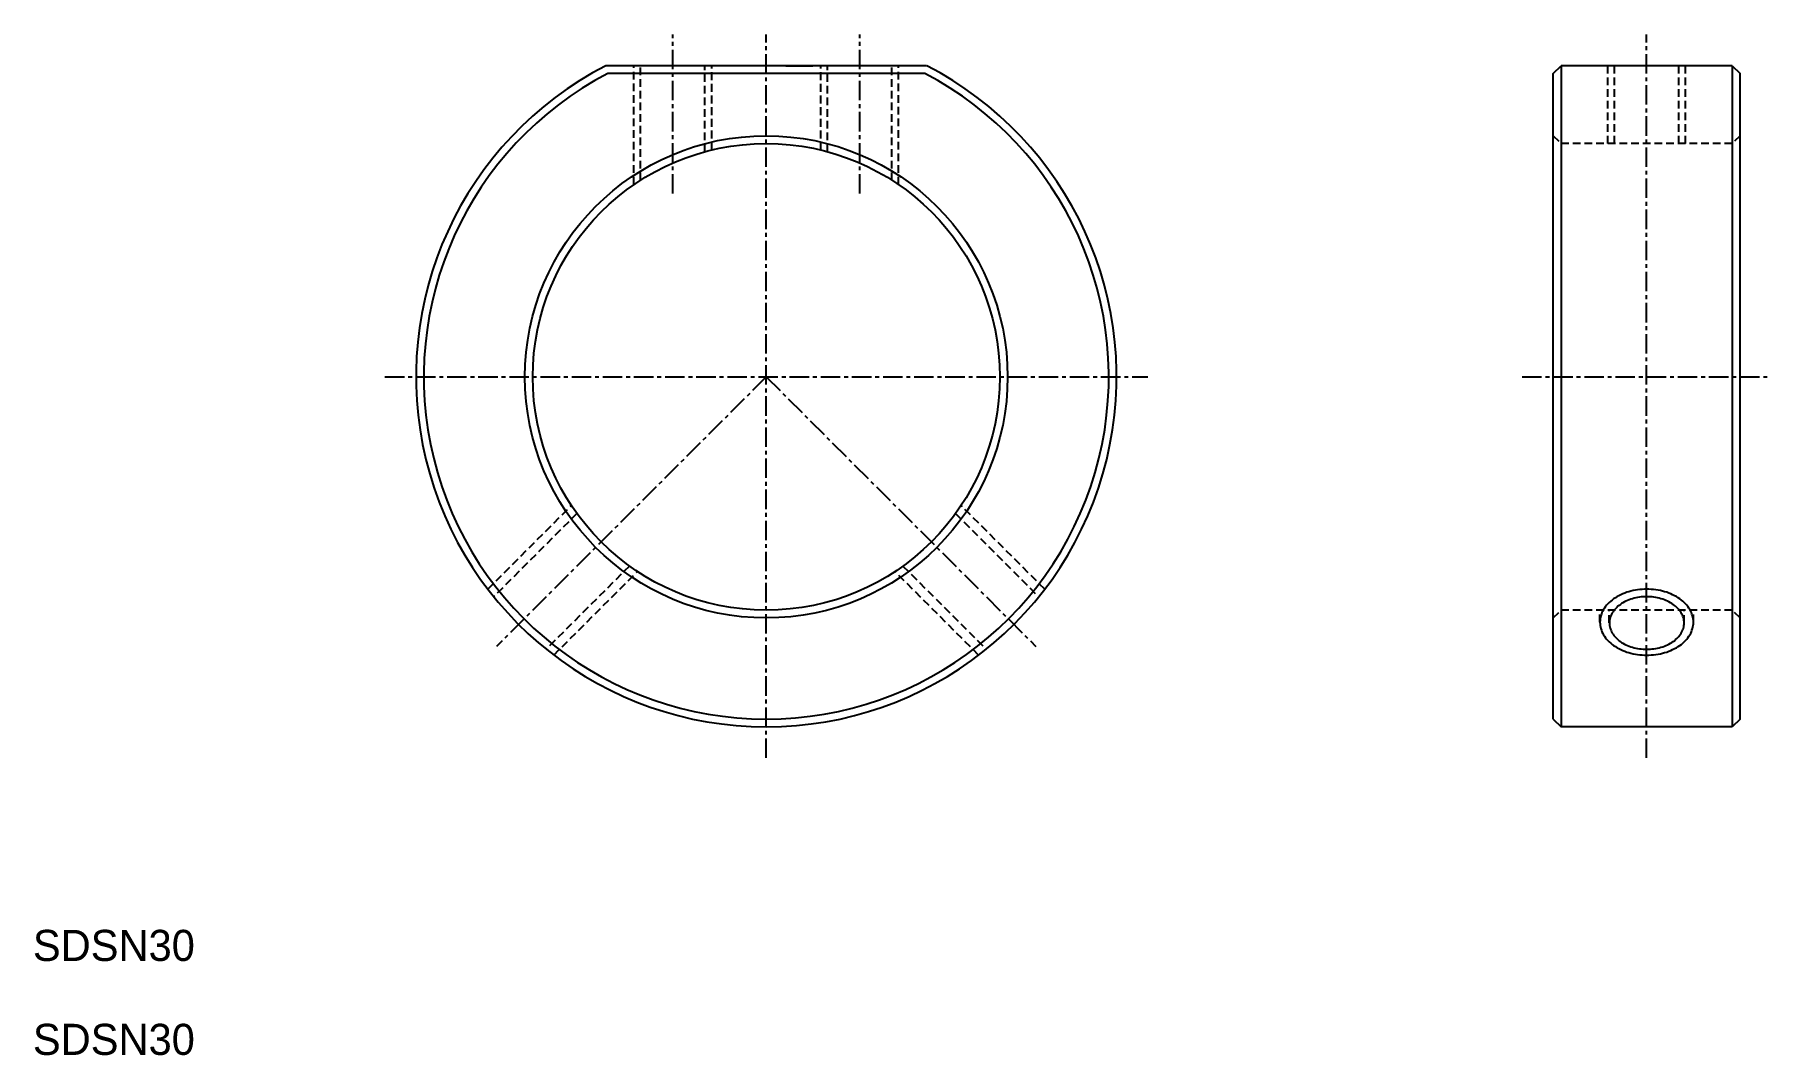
# Model space of a CAD drawing. Extents: x 50 to 161, y 64 to 129.
import ezdxf

# ---------------------------------------------------------------- set-up
doc = ezdxf.new("R2010")
doc.units = 0
doc.linetypes.add('CENTER', pattern=[2, 1.25, -0.25, 0.25, -0.25])
doc.linetypes.add('DASHED', pattern=[0.75, 0.5, -0.25])
doc.layers.get('0').update_dxf_attribs({"linetype": 'CONTINUOUS'})
doc.layers.add('CENTER', color=1, linetype='CENTER')

msp = doc.modelspace()

# ---------------------------------------------------------------- linework, layer by layer
at = {"color": 7, "linetype": 'CONTINUOUS'}
for p, q in [((107.1, 127.35), (86.49, 127.35)), ((95.55, 127.35), (93.8, 127.35)), ((98.05, 127.35), (99.8, 127.35)), ((147.35, 126.85), (147.85, 127.35)), ((158.85, 127.35), (147.85, 127.35)), ((147.85, 127.35), (147.85, 84.85)), ((158.85, 127.35), (158.85, 84.85)), ((158.85, 127.35), (159.35, 126.85)), ((106.98, 126.85), (86.61, 126.85)), ((147.35, 85.35), (147.35, 126.85)), ((159.35, 85.35), (159.35, 126.85)), ((147.35, 85.35), (147.85, 84.85)), ((158.85, 84.85), (147.85, 84.85)), ((159.35, 85.35), (158.85, 84.85))]:
    msp.add_line(p, q, dxfattribs=at)
at = {"color": 3, "linetype": 'DASHED'}
for p, q in [((88.3, 119.71), (88.3, 127.35)), ((88.73, 119.99), (88.73, 127.35)), ((92.86, 121.82), (92.86, 127.35)), ((93.3, 121.93), (93.3, 127.35)), ((100.3, 121.93), (100.3, 127.35)), ((100.73, 121.82), (100.73, 127.35)), ((104.86, 119.99), (104.86, 127.35)), ((105.3, 119.71), (105.3, 127.35)), ((150.85, 122.35), (150.85, 127.35)), ((151.29, 122.35), (151.29, 127.35)), ((155.42, 122.35), (155.42, 127.35)), ((155.85, 122.35), (155.85, 127.35)), ((147.35, 122.85), (147.85, 122.35)), ((159.35, 122.85), (158.85, 122.35)), ((158.85, 122.35), (147.85, 122.35)), ((147.85, 122.35), (147.85, 92.35)), ((158.85, 122.35), (158.85, 92.35)), ((78.91, 93.7), (84.28, 99.08)), ((84.64, 98.57), (79.29, 93.22)), ((108.96, 98.56), (114.3, 93.21)), ((114.69, 93.7), (109.31, 99.08)), ((88.01, 95.19), (82.66, 89.84)), ((83.15, 89.46), (88.52, 94.83)), ((110.44, 89.46), (105.07, 94.83)), ((105.58, 95.19), (110.93, 89.84)), ((147.35, 91.85), (147.85, 92.35)), ((158.85, 92.35), (147.85, 92.35)), ((150.35, 91.58), (150.35, 92.35)), ((150.95, 91.53), (150.95, 92.35)), ((155.75, 91.53), (155.75, 92.35)), ((156.35, 91.58), (156.35, 92.35)), ((159.35, 91.85), (158.85, 92.35))]:
    msp.add_line(p, q, dxfattribs=at)
at = {"color": 3, "linetype": 'CONTINUOUS'}
msp.add_polyline3d([(156.35, 91.58, 0), (156.35, 91.68, 0), (156.34, 91.79, 0), (156.32, 91.89, 0), (156.3, 91.99, 0), (156.26, 92.09, 0), (156.23, 92.2, 0), (156.18, 92.29, 0), (156.13, 92.39, 0), (156.07, 92.49, 0), (156, 92.58, 0), (155.93, 92.67, 0), (155.85, 92.76, 0), (155.76, 92.84, 0), (155.67, 92.93, 0), (155.58, 93, 0), (155.48, 93.08, 0), (155.37, 93.15, 0), (155.26, 93.22, 0), (155.14, 93.28, 0), (155.02, 93.34, 0), (154.9, 93.4, 0), (154.77, 93.45, 0), (154.64, 93.5, 0), (154.5, 93.54, 0), (154.37, 93.58, 0), (154.23, 93.61, 0), (154.08, 93.64, 0), (153.94, 93.66, 0), (153.79, 93.68, 0), (153.65, 93.69, 0), (153.5, 93.7, 0), (153.35, 93.7, 0), (153.21, 93.7, 0), (153.06, 93.69, 0), (152.91, 93.68, 0), (152.77, 93.66, 0), (152.63, 93.64, 0), (152.48, 93.61, 0), (152.34, 93.58, 0), (152.21, 93.54, 0), (152.07, 93.5, 0), (151.94, 93.45, 0), (151.81, 93.4, 0), (151.69, 93.34, 0), (151.57, 93.28, 0), (151.45, 93.22, 0), (151.34, 93.15, 0), (151.23, 93.08, 0), (151.13, 93, 0), (151.04, 92.93, 0), (150.94, 92.84, 0), (150.86, 92.76, 0), (150.78, 92.67, 0), (150.71, 92.58, 0), (150.64, 92.49, 0), (150.58, 92.39, 0), (150.53, 92.29, 0), (150.48, 92.2, 0), (150.44, 92.09, 0), (150.41, 91.99, 0), (150.39, 91.89, 0), (150.37, 91.79, 0), (150.36, 91.68, 0), (150.35, 91.58, 0), (150.36, 91.48, 0), (150.37, 91.37, 0), (150.39, 91.27, 0), (150.41, 91.17, 0), (150.44, 91.06, 0), (150.48, 90.96, 0), (150.53, 90.86, 0), (150.58, 90.77, 0), (150.64, 90.67, 0), (150.71, 90.58, 0), (150.78, 90.49, 0), (150.86, 90.4, 0), (150.94, 90.32, 0), (151.04, 90.23, 0), (151.13, 90.15, 0), (151.23, 90.08, 0), (151.34, 90.01, 0), (151.45, 89.94, 0), (151.57, 89.88, 0), (151.69, 89.82, 0), (151.81, 89.76, 0), (151.94, 89.71, 0), (152.07, 89.66, 0), (152.21, 89.62, 0), (152.34, 89.58, 0), (152.48, 89.55, 0), (152.63, 89.52, 0), (152.77, 89.5, 0), (152.91, 89.48, 0), (153.06, 89.47, 0), (153.21, 89.46, 0), (153.35, 89.46, 0), (153.5, 89.46, 0), (153.65, 89.47, 0), (153.79, 89.48, 0), (153.94, 89.5, 0), (154.08, 89.52, 0), (154.23, 89.55, 0), (154.37, 89.58, 0), (154.5, 89.62, 0), (154.64, 89.66, 0), (154.77, 89.71, 0), (154.9, 89.76, 0), (155.02, 89.82, 0), (155.14, 89.88, 0), (155.26, 89.94, 0), (155.37, 90.01, 0), (155.48, 90.08, 0), (155.58, 90.15, 0), (155.67, 90.23, 0), (155.76, 90.32, 0), (155.85, 90.4, 0), (155.93, 90.49, 0), (156, 90.58, 0), (156.07, 90.67, 0), (156.13, 90.77, 0), (156.18, 90.86, 0), (156.23, 90.96, 0), (156.26, 91.06, 0), (156.3, 91.17, 0), (156.32, 91.27, 0), (156.34, 91.37, 0), (156.35, 91.48, 0), (156.35, 91.58, 0)], dxfattribs=at)
at = {"color": 7, "linetype": 'CONTINUOUS'}
msp.add_polyline3d([(155.75, 91.53, 0), (155.75, 91.61, 0), (155.74, 91.69, 0), (155.73, 91.77, 0), (155.71, 91.86, 0), (155.68, 91.94, 0), (155.65, 92.02, 0), (155.61, 92.1, 0), (155.57, 92.17, 0), (155.52, 92.25, 0), (155.47, 92.32, 0), (155.41, 92.39, 0), (155.35, 92.46, 0), (155.28, 92.53, 0), (155.21, 92.6, 0), (155.13, 92.66, 0), (155.05, 92.72, 0), (154.97, 92.78, 0), (154.88, 92.83, 0), (154.78, 92.88, 0), (154.69, 92.93, 0), (154.59, 92.97, 0), (154.49, 93.02, 0), (154.38, 93.05, 0), (154.27, 93.09, 0), (154.16, 93.12, 0), (154.05, 93.14, 0), (153.94, 93.16, 0), (153.82, 93.18, 0), (153.71, 93.2, 0), (153.59, 93.21, 0), (153.47, 93.21, 0), (153.35, 93.21, 0), (153.24, 93.21, 0), (153.12, 93.21, 0), (153, 93.2, 0), (152.89, 93.18, 0), (152.77, 93.16, 0), (152.66, 93.14, 0), (152.55, 93.12, 0), (152.44, 93.09, 0), (152.33, 93.05, 0), (152.22, 93.02, 0), (152.12, 92.97, 0), (152.02, 92.93, 0), (151.93, 92.88, 0), (151.83, 92.83, 0), (151.74, 92.78, 0), (151.66, 92.72, 0), (151.58, 92.66, 0), (151.5, 92.6, 0), (151.43, 92.53, 0), (151.36, 92.46, 0), (151.3, 92.39, 0), (151.24, 92.32, 0), (151.19, 92.25, 0), (151.14, 92.17, 0), (151.09, 92.1, 0), (151.06, 92.02, 0), (151.03, 91.94, 0), (151, 91.86, 0), (150.98, 91.77, 0), (150.97, 91.69, 0), (150.96, 91.61, 0), (150.96, 91.53, 0), (150.96, 91.44, 0), (150.97, 91.36, 0), (150.98, 91.28, 0), (151, 91.2, 0), (151.03, 91.12, 0), (151.06, 91.04, 0), (151.09, 90.96, 0), (151.14, 90.88, 0), (151.19, 90.81, 0), (151.24, 90.73, 0), (151.3, 90.66, 0), (151.36, 90.59, 0), (151.43, 90.52, 0), (151.5, 90.46, 0), (151.58, 90.39, 0), (151.66, 90.33, 0), (151.74, 90.28, 0), (151.83, 90.22, 0), (151.93, 90.17, 0), (152.02, 90.12, 0), (152.12, 90.08, 0), (152.22, 90.04, 0), (152.33, 90, 0), (152.44, 89.97, 0), (152.55, 89.94, 0), (152.66, 89.91, 0), (152.77, 89.89, 0), (152.89, 89.87, 0), (153, 89.86, 0), (153.12, 89.85, 0), (153.24, 89.84, 0), (153.35, 89.84, 0), (153.47, 89.84, 0), (153.59, 89.85, 0), (153.71, 89.86, 0), (153.82, 89.87, 0), (153.94, 89.89, 0), (154.05, 89.91, 0), (154.16, 89.94, 0), (154.27, 89.97, 0), (154.38, 90, 0), (154.49, 90.04, 0), (154.59, 90.08, 0), (154.69, 90.12, 0), (154.78, 90.17, 0), (154.88, 90.22, 0), (154.97, 90.28, 0), (155.05, 90.33, 0), (155.13, 90.39, 0), (155.21, 90.46, 0), (155.28, 90.52, 0), (155.35, 90.59, 0), (155.41, 90.66, 0), (155.47, 90.73, 0), (155.52, 90.81, 0), (155.57, 90.88, 0), (155.61, 90.96, 0), (155.65, 91.04, 0), (155.68, 91.12, 0), (155.71, 91.2, 0), (155.73, 91.28, 0), (155.74, 91.36, 0), (155.75, 91.44, 0), (155.75, 91.53, 0)], dxfattribs=at)
for radius in [15.5, 15]:
    msp.add_circle((96.8, 107.35), radius, dxfattribs=at)
for radius, start, end in [(22.5, 117.266, 62.734), (22, 117.5802, 62.4198)]:
    msp.add_arc((96.8, 107.35), radius, start, end, dxfattribs=at)
at = {"layer": 'CENTER', "color": 1, "linetype": 'CENTER'}
for p, q in [((90.8, 119.13), (90.8, 129.35)), ((96.8, 82.85), (96.8, 129.35)), ((102.8, 119.13), (102.8, 129.35)), ((153.35, 82.85), (153.35, 129.35)), ((72.3, 107.35), (121.3, 107.35)), ((96.8, 107.35), (79.47, 90.02)), ((96.8, 107.35), (114.12, 90.02)), ((145.35, 107.35), (161.35, 107.35))]:
    msp.add_line(p, q, dxfattribs=at)

# ---------------------------------------------------------------- texts
at = {"color": 7, "linetype": 'CONTINUOUS'}
for p in [(49.69, 69.8), (49.69, 63.76)]:
    msp.add_text('SDSN30', height=2, dxfattribs=at).set_placement(p)

doc.saveas('drawing.dxf')
